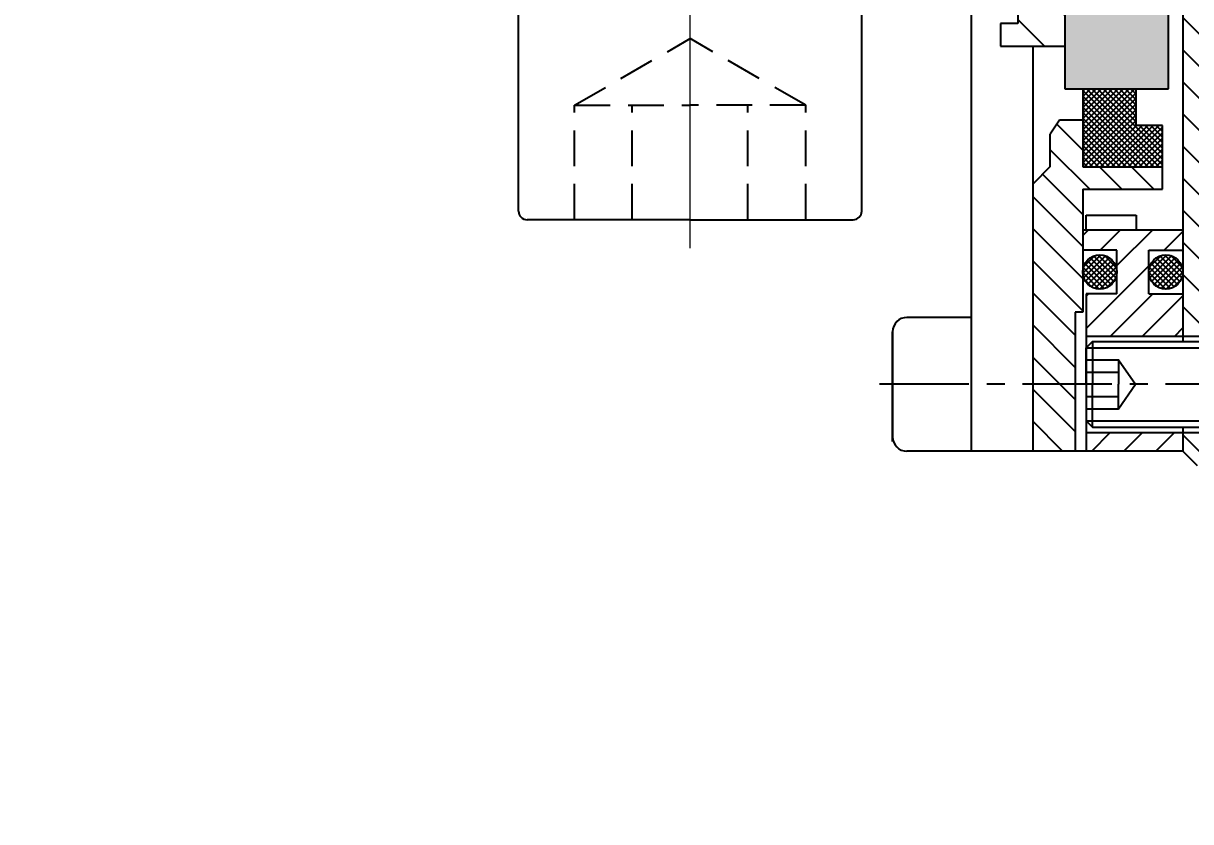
# Model space of a CAD drawing. Header units: inches. Extents: x -375 to 8535, y -477 to 12465.
# Drawn here: x 1537.6 to 1619.2, y 8046.2 to 8102.1 of the extents above; entities that cross this region are included whole.
import ezdxf

# ---------------------------------------------------------------- set-up
doc = ezdxf.new("R2010")
doc.units = ezdxf.units.IN
doc.header["$LTSCALE"] = 5
for name, pattern in [('CENTER', [2, 1.25, -0.25, 0.25, -0.25]), ('CENTER2', [28.575, 19.05, -3.175, 3.175, -3.175]), ('DASHED', [0.75, 0.5, -0.25])]:
    doc.linetypes.add(name, pattern=pattern)
for name, color, linetype in [('1轮廓实线层', 7, 'Continuous'), ('2细线层', 4, 'Continuous'), ('3中心线层', 1, 'CENTER'), ('4虚线层', 6, 'DASHED'), ('5剖面线层', 2, 'Continuous')]:
    doc.layers.add(name, color=color, linetype=linetype)
doc.layers.add('图层1', color=1, linetype='CENTER2', lineweight=13)
doc.styles.add('HC_TEXTSTYLE', font='isocp', dxfattribs={"width": 0.667, "bigfont": 'hzfs'})
doc.styles.add('PC_TEXTSTYLE', font='isocp.shx', dxfattribs={"width": 0.8, "bigfont": 'hzfs.shx'})
doc.dimstyles.new('TH_GBDIM', dxfattribs={"dimscale": 15, "dimtxt": 3, "dimasz": 2.5, "dimexe": 1.25, "dimexo": 0, "dimgap": 0.8, "dimtad": 1, "dimdec": 0, "dimzin": 0, "dimdsep": 46, "dimtxsty": 'PC_TEXTSTYLE', "dimcen": 2.5, "dimclrd": 256, "dimclre": 256, "dimclrt": 3, "dimadec": 0, "dimazin": 0, "dimtfac": 0.714286, "dimtdec": 0, "dimtmove": 0, "dimatfit": 3, "dimfxl": 0, "dimtzin": 0, "dimlwd": -1, "dimlwe": -1, "dimarcsym": 0})
pattern_1 = [(225, (5799.42965, -2829.7719), (0.1928510002, -0.1928510002), []), (315, (5799.42965, -2829.7719), (0.1928510002, 0.1928510002), [])]

# ---------------------------------------------------------------- blocks, each defined once
blk = doc.blocks.new('*D1726')
at = {"layer": '1轮廓实线层', "color": 3}
for p, q in [((1314.198, 8127.39), (1314.198, 8003.718)), ((1824.198, 8127.39), (1824.198, 8003.718)), ((1786.698, 8022.468), (1351.698, 8022.468))]:
    blk.add_line(p, q, dxfattribs=at)
for points in [[(1351.698, 8028.718), (1351.698, 8016.218), (1314.198, 8022.468)], [(1786.698, 8016.218), (1786.698, 8028.718), (1824.198, 8022.468)]]:
    blk.add_solid(points, dxfattribs=at)
at = {"layer": 'Defpoints', "color": 0}
for p in [(1314.198, 8127.39), (1824.198, 8127.39), (1314.198, 8022.468)]:
    blk.add_point(p, dxfattribs=at)
at = {"layer": '1轮廓实线层', "color": 3, "insert": (1431.04, 8056.968), "char_height": 45, "attachment_point": 5, "style": 'PC_TEXTSTYLE'}
blk.add_mtext('510', dxfattribs=at)
blk = doc.blocks.new('55-CD')
at = {"layer": '2细线层'}
h = blk.add_hatch(dxfattribs=at)
h.set_pattern_fill('AR-SAND', color=256, scale=0.02, angle=180, style=0)
h.set_pattern_definition([(217.5, (5799.42965, -2829.7719), (0.032000626, -0.978826475), [0, -0.77216, 0, -0.8636, 0, -0.8255]), (187.5, (5799.4296, -2829.7719), (-0.89904657, -1.4336502), [0, -0.41656, 0, -0.69596, 0, -0.2667]), (147.5, (5800.0545, -2829.7719), (-1.58198474, -0.00287437), [0, -0.254, 0, -0.9144, 0, -1.1938]), (137.5, (5800.0545, -2829.7719), (-1.527112905, -0.44585865), [0, -0.127, 0, -0.59944, 0, -0.6858])])
h.paths.add_polyline_path([(-13852.672, 2897.098), (-13852.672, 2895.571), (-13852.672, 2893.367), (-13855.979, 2893.367), (-13855.979, 2888.88), (-13855.979, 2887.755), (-13854.74, 2887.755), (-13851.004, 2887.755), (-13848.753, 2887.755), (-13848.753, 2899.277), (-13850.626, 2899.277), (-13852.672, 2899.277), (-13852.672, 2898.625)])
h.paths.add_polyline_path([(-13781.714, 2897.098), (-13781.714, 2898.625), (-13781.714, 2899.277), (-13783.76, 2899.277), (-13785.633, 2899.277), (-13785.633, 2887.755), (-13783.382, 2887.755), (-13779.646, 2887.755), (-13778.407, 2887.755), (-13778.407, 2888.88), (-13778.407, 2893.367), (-13781.714, 2893.367), (-13781.714, 2895.571)])
at = {"layer": '5剖面线层'}
h = blk.add_hatch(dxfattribs=at)
h.set_pattern_fill('ANSI31', color=256, scale=0.5, angle=90, style=0)
h.paths.add_polyline_path([(-13844.693, 2870.459), (-13844.693, 2888.971, -0.414214), (-13845.193, 2889.471), (-13845.193, 2924.091, -0.414214), (-13844.693, 2924.591), (-13844.693, 2946.261), (-13847.112, 2946.261, -0.414214), (-13848.112, 2947.261), (-13848.112, 2948.432), (-13848.112, 2949.602, -0.414214), (-13847.112, 2950.602), (-13844.693, 2950.602), (-13844.693, 2952.152), (-13849.098, 2952.152), (-13850.098, 2951.152), (-13850.098, 2950.102), (-13850.098, 2945.058), (-13850.098, 2941.13), (-13849.539, 2941.13), (-13846.974, 2941.13), (-13846.974, 2933.597), (-13846.974, 2930.09), (-13846.974, 2929.183), (-13846.974, 2927.883), (-13846.974, 2900.857), (-13847.737, 2900.094), (-13847.737, 2877.896), (-13847.737, 2876.465), (-13847.737, 2874.938), (-13847.737, 2873.411), (-13847.737, 2870.459)])
h.paths.add_polyline_path([(-13786.649, 2870.459), (-13786.649, 2873.411), (-13786.649, 2874.938), (-13786.649, 2876.465), (-13786.649, 2877.896), (-13786.649, 2900.094), (-13787.412, 2900.857), (-13787.412, 2927.883), (-13787.412, 2929.183), (-13787.412, 2930.09), (-13787.412, 2933.597), (-13787.412, 2941.13), (-13784.847, 2941.13), (-13784.288, 2941.13), (-13784.288, 2945.058), (-13784.288, 2950.102), (-13784.288, 2951.152), (-13785.288, 2952.152), (-13789.693, 2952.152), (-13789.693, 2950.602), (-13787.274, 2950.602, -0.414214), (-13786.274, 2949.602), (-13786.274, 2948.432), (-13786.274, 2947.261, -0.414214), (-13787.274, 2946.261), (-13789.693, 2946.261), (-13789.693, 2924.591, -0.414214), (-13789.193, 2924.091), (-13789.193, 2889.471, -0.414214), (-13789.693, 2888.971), (-13789.693, 2870.459)])
h.paths.add_polyline_path([(-13786.649, 2863.706), (-13789.693, 2863.706), (-13789.693, 2861.407), (-13787.649, 2861.407), (-13786.649, 2862.407)])
h.paths.add_polyline_path([(-13847.737, 2862.407), (-13846.737, 2861.407), (-13844.693, 2861.407), (-13844.693, 2863.706), (-13847.737, 2863.706)])
h = blk.add_hatch(dxfattribs=at)
h.set_pattern_fill('ANSI31', color=256, scale=0.8, angle=90, style=0)
h.paths.add_polyline_path([(-13897.693, 2927.595, 0.414214), (-13899.693, 2925.595), (-13899.693, 2896.595, 0.414214), (-13897.693, 2894.595), (-13891.193, 2894.595), (-13891.193, 2927.595)])
h.paths.add_polyline_path([(-13861.529, 2894.595), (-13859.27, 2894.595), (-13859.27, 2892.318), (-13860.495, 2892.318), (-13860.495, 2890.725), (-13858.237, 2890.725), (-13855.979, 2890.725), (-13855.979, 2893.367), (-13852.672, 2893.367), (-13852.672, 2895.571), (-13855.056, 2895.571), (-13855.056, 2897.098, -1), (-13852.672, 2897.098, -1), (-13855.056, 2897.098), (-13855.056, 2898.625), (-13852.672, 2898.625), (-13852.672, 2899.277), (-13852.672, 2901.438), (-13852.126, 2901.438), (-13852.126, 2903.705), (-13857.919, 2903.705), (-13857.919, 2907.001), (-13857.919, 2911.589), (-13859.316, 2911.589), (-13860.727, 2911.589), (-13860.727, 2914.248), (-13861.824, 2914.248), (-13868.323, 2914.248), (-13871.88, 2914.248), (-13871.88, 2917.579), (-13871.88, 2919.106), (-13871.88, 2920.633), (-13871.88, 2926.323), (-13871.88, 2927.595), (-13873.193, 2927.595), (-13873.193, 2894.595)])
h.paths.add_polyline_path([(-13778.322, 2910.814), (-13778.322, 2908.73), (-13781.797, 2908.73), (-13782.26, 2908.73), (-13782.26, 2907.5), (-13782.26, 2907.001), (-13776.467, 2907.001), (-13776.467, 2911.589), (-13776.467, 2914.248), (-13775.07, 2914.248, -0.414214), (-13773.741, 2912.919, -0.414214), (-13775.07, 2911.589), (-13776.467, 2911.589), (-13776.467, 2907.001), (-13776.467, 2903.705), (-13782.26, 2903.705), (-13782.26, 2901.438), (-13781.714, 2901.438), (-13781.714, 2899.277), (-13781.714, 2898.625), (-13779.33, 2898.625), (-13779.33, 2897.098), (-13779.33, 2895.571), (-13781.714, 2895.571), (-13781.714, 2893.367), (-13778.407, 2893.367), (-13778.407, 2890.725), (-13776.149, 2890.725), (-13773.891, 2890.725), (-13773.891, 2892.318), (-13775.116, 2892.318), (-13775.116, 2894.595), (-13772.857, 2894.595), (-13736.693, 2894.595, 0.414214), (-13734.693, 2896.595), (-13734.693, 2898.986), (-13749.714, 2899.583), (-13749.714, 2900.806), (-13755.352, 2900.806), (-13755.352, 2904.888), (-13772.562, 2904.888), (-13772.562, 2908.143), (-13772.562, 2911.399), (-13772.562, 2914.248), (-13773.659, 2914.248), (-13773.659, 2911.589), (-13775.07, 2911.589, -1), (-13775.07, 2914.248), (-13773.659, 2914.248), (-13772.562, 2914.248), (-13772.562, 2917.396), (-13776.469, 2917.396), (-13778.322, 2916.25)])
h.paths.add_polyline_path([(-13755.352, 2911.399), (-13755.352, 2915.481), (-13749.714, 2915.481), (-13749.714, 2916.704), (-13734.693, 2917.301), (-13734.693, 2925.595, 0.414214), (-13736.693, 2927.595), (-13762.506, 2927.595), (-13762.506, 2926.323), (-13762.506, 2920.633), (-13762.506, 2919.106), (-13762.506, 2917.579), (-13762.506, 2914.248), (-13766.063, 2914.248), (-13766.063, 2911.399)])
h.paths.add_polyline_path([(-13749.714, 2915.481), (-13734.693, 2915.481), (-13734.693, 2917.301), (-13749.714, 2916.704)])
h.paths.add_polyline_path([(-13749.714, 2899.583), (-13734.693, 2898.986), (-13734.693, 2900.806), (-13749.714, 2900.806)])
h = blk.add_hatch(dxfattribs=at)
h.set_pattern_fill('ANSI37', color=256, scale=0.0859, angle=180, style=0)
h.set_pattern_definition(pattern_1)
h.paths.add_polyline_path([(-13854.74, 2887.755), (-13854.74, 2885.566), (-13854.74, 2882.284), (-13849.166, 2882.284), (-13849.166, 2885.193), (-13851.004, 2885.193), (-13851.004, 2887.755)])
h.paths.add_polyline_path([(-13783.382, 2885.193), (-13785.22, 2885.193), (-13785.22, 2882.284), (-13779.646, 2882.284), (-13779.646, 2885.566), (-13779.646, 2887.755), (-13783.382, 2887.755)])
h = blk.add_hatch(dxfattribs=at)
h.set_pattern_fill('ANSI31', color=256, scale=0.5, angle=90, style=0)
h.set_pattern_definition([(135, (5799.4296, -2829.7719), (-1.12253202, -1.12253202), [])])
h.paths.add_polyline_path([(-13858.237, 2867.082), (-13855.269, 2867.082), (-13855.269, 2872.12), (-13854.74, 2872.12), (-13854.74, 2874.938), (-13854.74, 2876.465), (-13854.74, 2877.896), (-13854.74, 2880.722), (-13849.166, 2880.722), (-13849.166, 2882.284), (-13854.74, 2882.284), (-13854.74, 2885.566), (-13856.356, 2885.566), (-13857.01, 2884.573), (-13857.01, 2882.314), (-13858.237, 2881.087)])
h.paths.add_polyline_path([(-13854.504, 2867.084), (-13854.494, 2867.084), (-13854.494, 2867.082), (-13854.504, 2867.082)], flags=24)
h.paths.add_polyline_path([(-13858.237, 2862.407), (-13855.269, 2862.407), (-13855.269, 2867.082), (-13858.237, 2867.082)])
h = blk.add_hatch(dxfattribs=at)
h.set_pattern_fill('ANSI31', color=256, scale=0.5, style=0)
h.set_pattern_definition([(45, (5799.4296, -2829.7719), (-1.12253202, 1.12253202), [])])
h.paths.add_polyline_path([(-13847.737, 2873.411), (-13850.121, 2873.411), (-13850.121, 2874.938), (-13850.121, 2876.465), (-13847.737, 2876.465), (-13847.737, 2877.896), (-13851.001, 2877.896), (-13854.499, 2877.896), (-13854.74, 2877.896), (-13854.74, 2876.465), (-13852.355, 2876.465), (-13852.355, 2874.938), (-13852.355, 2873.411), (-13854.504, 2873.411), (-13854.504, 2870.459), (-13847.737, 2870.459)])
h.paths.add_polyline_path([(-13847.737, 2862.407), (-13847.737, 2863.706), (-13854.504, 2863.706), (-13854.504, 2862.407)])
h = blk.add_hatch(dxfattribs=at)
h.set_pattern_fill('ANSI37', color=256, scale=0.0859, angle=180, style=0)
h.set_pattern_definition(pattern_1)
h.paths.add_polyline_path([(-13852.355, 2874.938, 1), (-13854.74, 2874.938, 1)])
h.paths.add_polyline_path([(-13850.121, 2874.938, 1), (-13847.737, 2874.938, 1)])
h.paths.add_polyline_path([(-13786.649, 2874.938, 1), (-13784.265, 2874.938, 1)])
h.paths.add_polyline_path([(-13782.031, 2874.938, 1), (-13779.646, 2874.938, 1)])
for p, q in [((-13848.753, 2887.755), (-13848.753, 2901.438)), ((-13847.737, 2900.094), (-13847.737, 2870.082)), ((-13859.27, 2894.595), (-13859.27, 2892.318)), ((-13862.529, 2893.595), (-13862.529, 2862.407)), ((-13855.979, 2893.367), (-13855.979, 2887.755)), ((-13859.27, 2892.318), (-13860.495, 2892.318)), ((-13860.495, 2892.318), (-13860.495, 2890.725)), ((-13860.495, 2890.725), (-13855.979, 2890.725)), ((-13858.237, 2890.725), (-13858.237, 2862.407)), ((-13855.979, 2887.755), (-13848.753, 2887.755)), ((-13854.74, 2887.755), (-13854.74, 2882.284)), ((-13851.004, 2885.193), (-13851.004, 2887.755)), ((-13856.356, 2885.566), (-13857.01, 2884.573)), ((-13854.74, 2885.566), (-13856.356, 2885.566)), ((-13849.166, 2885.193), (-13851.004, 2885.193)), ((-13849.166, 2880.722), (-13849.166, 2885.193)), ((-13857.01, 2882.314), (-13857.01, 2884.573)), ((-13857.01, 2882.314), (-13858.237, 2881.087)), ((-13854.74, 2882.284), (-13849.166, 2882.284)), ((-13854.74, 2880.722), (-13849.166, 2880.722)), ((-13854.74, 2880.722), (-13854.74, 2872.12)), ((-13854.499, 2877.896), (-13854.499, 2878.924)), ((-13854.499, 2878.924), (-13851.001, 2878.924)), ((-13851.001, 2878.924), (-13851.001, 2877.896)), ((-13854.74, 2877.896), (-13847.737, 2877.896)), ((-13852.355, 2876.465), (-13854.74, 2876.465)), ((-13852.355, 2873.411), (-13852.355, 2876.465)), ((-13850.121, 2873.411), (-13850.121, 2876.465)), ((-13850.121, 2876.465), (-13847.737, 2876.465)), ((-13854.504, 2873.411), (-13854.504, 2862.407)), ((-13852.355, 2873.411), (-13854.504, 2873.411)), ((-13850.121, 2873.411), (-13847.737, 2873.411)), ((-13862.529, 2871.757), (-13867.035, 2871.757)), ((-13854.74, 2872.12), (-13855.269, 2872.12)), ((-13855.269, 2872.12), (-13855.269, 2862.407)), ((-13868.035, 2870.757), (-13868.035, 2863.407)), ((-13868.035, 2863.084), (-13868.035, 2870.757)), ((-13854.504, 2870.459), (-13844.693, 2870.459)), ((-13854.504, 2863.706), (-13844.693, 2863.706)), ((-13847.737, 2864.082), (-13847.737, 2862.407)), ((-13847.737, 2862.407), (-13867.035, 2862.407)), ((-13847.737, 2862.407), (-13846.737, 2861.407))]:
    blk.add_line(p, q)
for points in [[(-13854.504, 2867.082), (-13854.504, 2869.632), (-13854.054, 2870.082), (-13854.054, 2867.082)], [(-13854.054, 2870.082), (-13846.193, 2870.082), (-13846.193, 2867.082)], [(-13854.504, 2869.632), (-13845.743, 2869.632)], [(-13854.504, 2868.802), (-13852.244, 2868.802), (-13852.244, 2867.936)], [(-13852.244, 2868.802), (-13851.051, 2867.082)], [(-13854.504, 2867.936), (-13852.244, 2867.936), (-13852.244, 2867.082)], [(-13854.504, 2867.082), (-13854.504, 2864.532), (-13854.054, 2864.082), (-13854.054, 2867.082)], [(-13854.504, 2866.228), (-13852.244, 2866.228), (-13852.244, 2867.082)], [(-13854.054, 2864.082), (-13846.193, 2864.082), (-13846.193, 2867.082)], [(-13852.244, 2865.362), (-13851.051, 2867.082)], [(-13854.504, 2865.362), (-13852.244, 2865.362), (-13852.244, 2866.228)], [(-13854.504, 2864.532), (-13845.743, 2864.532)]]:
    blk.add_lwpolyline(points)
for centre in [(-13853.547, 2874.938), (-13848.929, 2874.938)]:
    blk.add_circle(centre, 1.192)
for centre, start, end in [((-13867.035, 2870.757), 90, 180), ((-13867.035, 2863.407), 180, 270)]:
    blk.add_arc(centre, 1, start, end)
at = {"layer": '3中心线层'}
blk.add_line((-13842.693, 2867.082), (-13869.965, 2867.082), dxfattribs=at)
at = {"style": 'HC_TEXTSTYLE'}
blk.add_text('HC_SUPERPART', height=0.001, dxfattribs=at).set_placement((-13854.504, 2867.082))

msp = doc.modelspace()

# ---------------------------------------------------------------- hatches: boundary and pattern name
at = {"layer": '5剖面线层'}
h = msp.add_hatch(dxfattribs=at)
h.set_pattern_fill('ANSI31', color=256, scale=2.5, style=0)
h.set_pattern_definition([(45, (-22.1376, 1186.929), (-5.61266, 5.61266), [])])
h.paths.add_polyline_path([(1571.698, 8270.07), (1566.698, 8270.07), (1566.698, 8264.07), (1571.698, 8264.07)])
h.paths.add_polyline_path([(1566.698, 8218.07), (1571.698, 8218.07), (1571.698, 8226.07), (1566.698, 8226.07)])
h.paths.add_polyline_path([(1726.698, 8226.07), (1726.698, 8218.07), (1731.698, 8218.07), (1731.698, 8226.07)])
edge = h.paths.add_edge_path()
edge.add_line((1726.698, 8264.07), (1731.698, 8264.07))
edge.add_line((1731.698, 8264.07), (1731.698, 8270.07))
edge.add_line((1731.698, 8270.07), (1726.698, 8270.07))
edge.add_line((1726.698, 8270.07), (1726.698, 8264.07))
edge.add_spline(control_points=[(1726.698, 8264.07), (1726.698, 8264.07), (1726.698, 8264.07), (1726.698, 8264.07)], knot_values=[0.999752, 0.999752, 0.999752, 0.999752, 1, 1, 1, 1], degree=3, periodic=0)
h.paths.add_polyline_path([(1604.198, 8349.433), (1694.198, 8349.433), (1694.198, 8277.433), (1604.198, 8277.433)], flags=24)
h.paths.add_polyline_path([(1611.888, 8076.831), (1611.898, 8076.831), (1611.898, 8076.829), (1611.888, 8076.829)], flags=24)
h.paths.add_polyline_path([(1615.766, 8117.878), (1615.766, 8117.867), (1615.765, 8117.867), (1615.765, 8117.878)], flags=24)
h.paths.add_polyline_path([(1686.499, 8076.831), (1686.51, 8076.831), (1686.51, 8076.829), (1686.499, 8076.829)], flags=24)
h.paths.add_polyline_path([(1682.632, 8117.878), (1682.632, 8117.867), (1682.63, 8117.867), (1682.63, 8117.878)], flags=24)
h.paths.add_polyline_path([(1496.698, 8186.07), (1496.698, 8186.08), (1496.7, 8186.08), (1496.7, 8186.07)], flags=24)
h.paths.add_polyline_path([(1712.198, 8108.07), (1712.198, 8108.08), (1712.2, 8108.08), (1712.2, 8108.07)], flags=24)
h.paths.add_polyline_path([(1584.197, 8104.342), (1584.197, 8104.352), (1584.199, 8104.352), (1584.199, 8104.342)], flags=24)
h.paths.add_polyline_path([(1400.478, 8172.019), (1464.58, 8172.019), (1464.58, 8100.019), (1400.478, 8100.019)], flags=24)
h.paths.add_polyline_path([(1776.318, 8405.718), (1872.078, 8405.718), (1872.078, 8333.718), (1776.318, 8333.718)], flags=24)

# ---------------------------------------------------------------- linework, layer by layer
at = {"layer": '1轮廓实线层'}
for points in [[(1572.198, 8088.942), (1572.198, 8104.342), (1584.198, 8104.342)], [(1596.198, 8088.942), (1596.198, 8104.342), (1584.198, 8104.342)], [(1584.198, 8088.342), (1572.798, 8088.342)], [(1584.198, 8088.342), (1595.598, 8088.342)]]:
    msp.add_lwpolyline(points, dxfattribs=at)
for centre, start, end in [((1572.798, 8088.942), 180, 270), ((1595.598, 8088.942), 270, 0)]:
    msp.add_arc(centre, 0.6, start, end, dxfattribs=at)
at = {"layer": '4虚线层'}
for points in [[(1576.113, 8096.342), (1584.198, 8101.01)], [(1592.283, 8096.342), (1584.198, 8101.01)], [(1576.113, 8088.342), (1576.113, 8096.342), (1584.198, 8096.342)], [(1580.155, 8088.342), (1580.155, 8096.342)], [(1592.283, 8088.342), (1592.283, 8096.342), (1584.198, 8096.342)], [(1588.242, 8088.342), (1588.242, 8096.342)]]:
    msp.add_lwpolyline(points, dxfattribs=at)
at = {"layer": '图层1', "ltscale": 0.5}
msp.add_line((1584.198, 8086.342), (1584.198, 8167.962), dxfattribs=at)

# ---------------------------------------------------------------- block references
at = {"layer": '1轮廓实线层', "ltscale": 0.5}
msp.add_blockref('55-CD', (15466.391, 5209.747), dxfattribs=at)

# ---------------------------------------------------------------- dimensions: what is measured, and where the dimension line sits
at = {"layer": '1轮廓实线层'}
dim = msp.add_linear_dim(base=(1314.198, 8022.468), p1=(1824.198, 8127.39), p2=(1314.198, 8127.39), text='510', dimstyle='TH_GBDIM', override={"dimclrd": 3, "dimclre": 3}, dxfattribs=at)
dim.commit()
dim.dimension.update_dxf_attribs({"geometry": '*D1726', "text_midpoint": (1431.04, 8022.468), "dimtype": 160})

doc.saveas('drawing.dxf')
